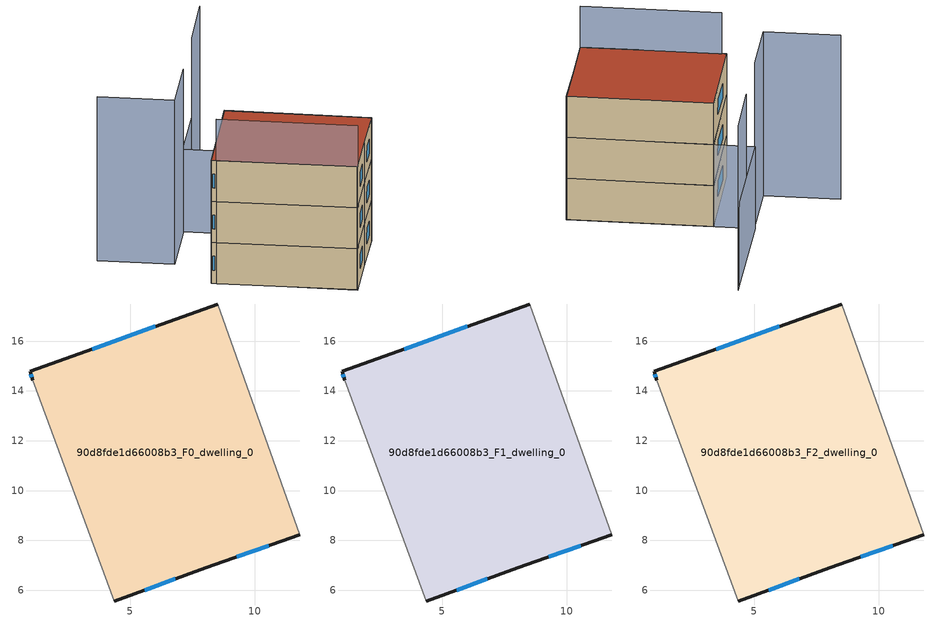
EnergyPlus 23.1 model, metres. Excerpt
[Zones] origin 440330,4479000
90d8fde1d66008b3_F0_dwelling_0
 floor ground (EU_floor_Construction): 11.82,8.23 8.51,17.49 0.98,14.79 1.09,14.43 4.36,5.57 8.04,6.89 z0
 wall outside (EU_wall_Construction): 11.82,8.23 8.04,6.89 4.36,5.57 / 1.09,14.43 0.98,14.79 8.51,17.49 z0:3
 wall adiabatic (EU_wall_Construction): 4.36,5.57 1.09,14.43 / 8.51,17.49 11.82,8.23 z0:3
 window (EU_Window_Construction): 10.57,7.79 9.29,7.34 / 6.82,6.45 5.58,6.01 / 1.06,14.55 1.02,14.67 / 3.48,15.68 6.02,16.6 z0.99:2.01
90d8fde1d66008b3_F1_dwelling_0
 floor to 90d8fde1d66008b3_F0_dwelling_0 (EU_floor_Construction): 11.82,8.23 8.51,17.49 0.98,14.79 1.09,14.43 4.36,5.57 8.04,6.89 z3
 wall outside (EU_wall_Construction): 11.82,8.23 8.04,6.89 4.36,5.57 / 1.09,14.43 0.98,14.79 8.51,17.49 z3:6
 wall adiabatic (EU_wall_Construction): 4.36,5.57 1.09,14.43 / 8.51,17.49 11.82,8.23 z3:6
 window (EU_Window_Construction): 10.57,7.79 9.29,7.34 / 6.82,6.45 5.58,6.01 / 1.06,14.55 1.02,14.67 / 3.48,15.68 6.02,16.6 z3.99:5.01
90d8fde1d66008b3_F2_dwelling_0
 floor to 90d8fde1d66008b3_F1_dwelling_0 (EU_floor_Construction): 11.82,8.23 8.51,17.49 0.98,14.79 1.09,14.43 4.36,5.57 8.04,6.89 z6
 wall outside (EU_wall_Construction): 11.82,8.23 8.04,6.89 4.36,5.57 / 1.09,14.43 0.98,14.79 8.51,17.49 z6:9
 wall adiabatic (EU_wall_Construction): 4.36,5.57 1.09,14.43 / 8.51,17.49 11.82,8.23 z6:9
 window (EU_Window_Construction): 10.57,7.79 9.29,7.34 / 6.82,6.45 5.58,6.01 / 1.06,14.55 1.02,14.67 / 3.48,15.68 6.02,16.6 z6.99:8.01
 roof outside (EU_roof_Construction): 8.51,17.49 11.82,8.23 8.04,6.89 4.36,5.57 1.09,14.43 0.98,14.79 z9
shading: 1.16,14.47 4.36,5.57 / 7.3,19.97 2.67,18.31 / 2.67,18.31 0.93,23.17 / 16.85,23.41 12.08,21.68 z0:12; 11.81,8.23 7.57,20.12 / 7.57,20.12 16.21,23.2 z0:6
[Building]
EU S2 Campaign: North Axis=0; Terrain=City; Solar Distribution=FullExterior
[Site:Location]
Madrid: Latitude=40.5; Longitude=-3.5; Time Zone=1; Elevation=609
[SizingPeriod:WeatherFileDays]
AnnualSizingPeriod: Begin Month=1; Begin Day of Month=1; End Month=12; End Day of Month=31; Day of Week for Start Day=Monday; Use Weather File Daylight Saving Period=No; Use Weather File Rain and Snow Indicators=No
[MATERIAL]
EU_InternalMass_Material: Roughness=MediumRough; Thickness=0.1; Conductivity=1; Density=1800; Specific Heat=900; Thermal Absorptance=0.9; Solar Absorptance=0.7; Visible Absorptance=0.7
[MATERIAL:NOMASS] Roughness=MediumRough; Thermal Absorptance=0.9; Solar Absorptance=0.7; Visible Absorptance=0.7
Name | Thermal Resistance
EU_wall_NoMass | 0.609216
EU_roof_NoMass | 0.513268
EU_floor_NoMass | 0.568163
[WINDOWMATERIAL:SIMPLEGLAZINGSYSTEM]
EU_Window_SimpleGlazing: UFactor=5.50606; Solar Heat Gain Coefficient=0.85; Visible Transmittance=0.85
[CONSTRUCTION]
EU_wall_Construction: EU_wall_NoMass
EU_roof_Construction: EU_roof_NoMass
EU_floor_Construction: EU_floor_NoMass
EU_InternalMass_Construction: EU_InternalMass_Material
EU_Window_Construction: EU_Window_SimpleGlazing
[ZONE] Type=1; Multiplier=1; Ceiling Height=autocalculate; Volume=234.746; Floor Area=autocalculate; Part of Total Floor Area=Yes
90d8fde1d66008b3_F0_dwelling_0; 90d8fde1d66008b3_F1_dwelling_0; 90d8fde1d66008b3_F2_dwelling_0
[INTERNALMASS] Construction=EU_InternalMass_Construction; Surface Area=78.2489
Name | Zone or ZoneList
90d8fde1d66008b3_F0_dwelling_0_EU_InternalMass | 90d8fde1d66008b3_F0_dwelling_0
90d8fde1d66008b3_F1_dwelling_0_EU_InternalMass | 90d8fde1d66008b3_F1_dwelling_0
90d8fde1d66008b3_F2_dwelling_0_EU_InternalMass | 90d8fde1d66008b3_F2_dwelling_0
[OTHEREQUIPMENT] Fuel Type=Electricity; Design Level Calculation Method=Watts/Area; Power per Zone Floor Area=1; Fraction Latent=0; Fraction Radiant=0; Fraction Lost=0; Carbon Dioxide Generation Rate=0; EndUse Subcategory=EU_Step8_InternalGains
Name | Zone or ZoneList or Space or SpaceList | Schedule
EU_Step8_InternalGain_90d8fde1d66008b3_F0_dwelling_0_f000 | 90d8fde1d66008b3_F0_dwelling_0 | EU_Step8_GainSchedule_90d8fde1d66008b3_F0_dwelling_0_f000
EU_Step8_InternalGain_90d8fde1d66008b3_F1_dwelling_0_f000 | 90d8fde1d66008b3_F1_dwelling_0 | EU_Step8_GainSchedule_90d8fde1d66008b3_F1_dwelling_0_f000
EU_Step8_InternalGain_90d8fde1d66008b3_F2_dwelling_0_f000 | 90d8fde1d66008b3_F2_dwelling_0 | EU_Step8_GainSchedule_90d8fde1d66008b3_F2_dwelling_0_f000
[ZONEVENTILATION:DESIGNFLOWRATE] Schedule=EU_AlwaysOn; Design Flow Rate Calculation Method=AirChanges/Hour; Air Changes per Hour=0.752966; Ventilation Type=Natural; Fan Pressure Rise=0; Fan Total Efficiency=1; Constant Term Coefficient=1; Temperature Term Coefficient=0; Velocity Term Coefficient=0; Velocity Squared Term Coefficient=0; Minimum Indoor Temperature=-100; Maximum Indoor Temperature=100; Delta Temperature=-100; Minimum Outdoor Temperature=-100; Maximum Outdoor Temperature=100; Maximum Wind Speed=40
Name | Zone or ZoneList or Space or SpaceList
EU_ConstantAir_90d8fde1d66008b3_F0_dwelling_0 | 90d8fde1d66008b3_F0_dwelling_0
EU_ConstantAir_90d8fde1d66008b3_F1_dwelling_0 | 90d8fde1d66008b3_F1_dwelling_0
EU_ConstantAir_90d8fde1d66008b3_F2_dwelling_0 | 90d8fde1d66008b3_F2_dwelling_0
[HVACTEMPLATE:THERMOSTAT] Constant Heating Setpoint=20; Constant Cooling Setpoint=50
EU_HeatOnly_90d8fde1d66008b3_F0_dwelling_0; EU_HeatOnly_90d8fde1d66008b3_F1_dwelling_0; EU_HeatOnly_90d8fde1d66008b3_F2_dwelling_0
[HVACTEMPLATE:ZONE:IDEALLOADSAIRSYSTEM] System Availability Schedule=EU_AlwaysOn; Maximum Heating Supply Air Temperature=50; Minimum Cooling Supply Air Temperature=13; Maximum Heating Supply Air Humidity Ratio=0.0156; Minimum Cooling Supply Air Humidity Ratio=0.0077; Heating Limit=NoLimit; Cooling Limit=NoLimit; Heating Availability Schedule=EU_AlwaysOn; Cooling Availability Schedule=EU_CoolingOff; Dehumidification Control Type=ConstantSensibleHeatRatio; Cooling Sensible Heat Ratio=0.7; Dehumidification Setpoint=60; Humidification Control Type=None; Humidification Setpoint=30; Outdoor Air Method=None; Outdoor Air Flow Rate per Person=0.00944; Outdoor Air Flow Rate per Zone Floor Area=0; Outdoor Air Flow Rate per Zone=0; Demand Controlled Ventilation Type=None; Outdoor Air Economizer Type=NoEconomizer; Heat Recovery Type=None; Sensible Heat Recovery Effectiveness=0.7; Latent Heat Recovery Effectiveness=0.65
Name | Template Thermostat
90d8fde1d66008b3_F0_dwelling_0 | EU_HeatOnly_90d8fde1d66008b3_F0_dwelling_0
90d8fde1d66008b3_F1_dwelling_0 | EU_HeatOnly_90d8fde1d66008b3_F1_dwelling_0
90d8fde1d66008b3_F2_dwelling_0 | EU_HeatOnly_90d8fde1d66008b3_F2_dwelling_0
[SIZING:ZONE] Zone Cooling Design Supply Air Temperature Input Method=SupplyAirTemperature; Zone Cooling Design Supply Air Temperature=13; Zone Heating Design Supply Air Temperature Input Method=SupplyAirTemperature; Zone Heating Design Supply Air Temperature=50; Zone Cooling Design Supply Air Humidity Ratio=0.008; Zone Heating Design Supply Air Humidity Ratio=0.008; Cooling Design Air Flow Method=DesignDay; Cooling Design Air Flow Rate=0; Cooling Minimum Air Flow per Zone Floor Area=0.000762; Cooling Minimum Air Flow=0; Cooling Minimum Air Flow Fraction=0.2; Heating Design Air Flow Method=DesignDay; Heating Design Air Flow Rate=0; Heating Maximum Air Flow per Zone Floor Area=0.002032; Heating Maximum Air Flow=0.141576; Heating Maximum Air Flow Fraction=0.3; Account for Dedicated Outdoor Air System=No; Dedicated Outdoor Air System Control Strategy=NeutralSupplyAir; Dedicated Outdoor Air Low Setpoint Temperature for Design=autosize; Dedicated Outdoor Air High Setpoint Temperature for Design=autosize; Zone Load Sizing Method=Sensible Load Only No Latent Load; Zone Latent Cooling Design Supply Air Humidity Ratio Input Method=HumidityRatioDifference; Zone Cooling Design Supply Air Humidity Ratio Difference=0.005; Zone Latent Heating Design Supply Air Humidity Ratio Input Method=HumidityRatioDifference; Zone Humidification Design Supply Air Humidity Ratio Difference=0.005
90d8fde1d66008b3_F0_dwelling_0; 90d8fde1d66008b3_F1_dwelling_0; 90d8fde1d66008b3_F2_dwelling_0
[SCHEDULE:CONSTANT]
Name | Hourly Value
EU_AlwaysOn | 1
EU_CoolingOff | 0
[SCHEDULE:FILE] Column Number=1; Rows to Skip at Top=0; Number of Hours of Data=8760; Column Separator=Comma; Interpolate to Timestep=No; Minutes per Item=60; Adjust Schedule for Daylight Savings=Yes
Name | File
EU_Step8_GainSchedule_90d8fde1d66008b3_F0_dwelling_0_f000 | ../../schedules/90d8fde1d66008b3/90d8fde1d66008b3_F0_dwelling_0_f000_gain.csv
EU_Step8_GainSchedule_90d8fde1d66008b3_F1_dwelling_0_f000 | ../../schedules/90d8fde1d66008b3/90d8fde1d66008b3_F1_dwelling_0_f000_gain.csv
EU_Step8_GainSchedule_90d8fde1d66008b3_F2_dwelling_0_f000 | ../../schedules/90d8fde1d66008b3/90d8fde1d66008b3_F2_dwelling_0_f000_gain.csv
